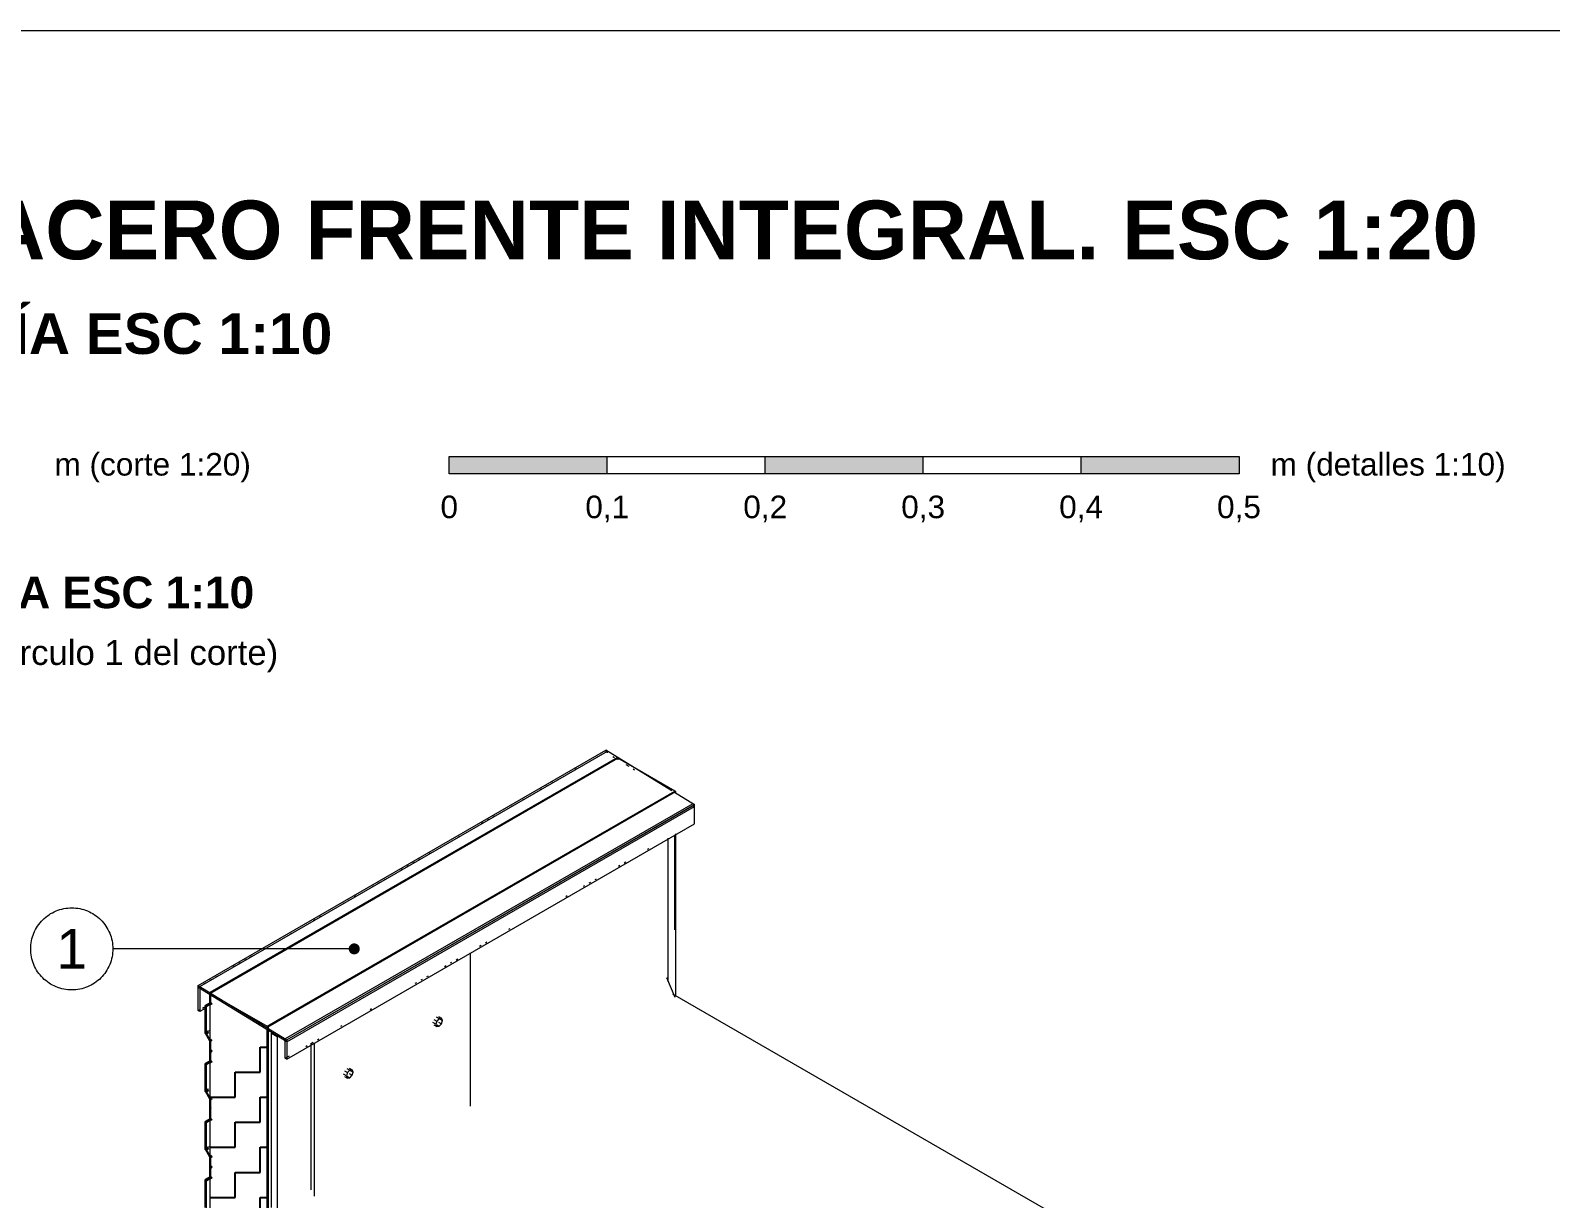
# Model space of a CAD drawing. Header units: millimetres. Extents: x 0 to 5940, y 0 to 8400.
# Drawn here: x 1170 to 3094, y 6920 to 8400 of the extents above; entities that cross this region are included whole.
import ezdxf

# ---------------------------------------------------------------- set-up
doc = ezdxf.new("R2010")
doc.units = ezdxf.units.MM
doc.header["$LTSCALE"] = 20
for name, color, linetype in [('0-MARCO-A3', 8, 'Continuous'), ('2-DETALLES-ARISTAS', 7, 'Continuous'), ('2-DETALLES-RAYADOS', 8, 'Continuous'), ('3-TEXTOS', 7, 'Continuous')]:
    doc.layers.add(name, color=color, linetype=linetype)
doc.styles.add('ARIAL', font='arial.ttf')
doc.styles.add('ARIAL-NEGRITA', font='arialbd.ttf')

msp = doc.modelspace()

# ---------------------------------------------------------------- hatches: boundary and pattern name
at = {"layer": '2-DETALLES-RAYADOS'}
h = msp.add_hatch(dxfattribs=at)
h.set_pattern_fill('ZIGZAG', scale=5)
h.paths.add_polyline_path([(1398, 6946), (1397.7, 6945.9), (1397.7, 6945.5), (1397.4, 6945.7), (1397.2, 6945.6), (1397.2, 6900.1), (1397.4, 6899.7), (1397.7, 6899.5), (1397.7, 6899.1), (1398, 6898.7), (1398, 6898.7), (1398, 6898.7), (1397.7, 6898.6), (1397.7, 6886.4), (1397.7, 6885.1), (1397.7, 6873), (1398, 6872.6), (1397.7, 6872.4), (1397.7, 6872), (1397.4, 6872.2), (1397.2, 6872.1), (1397.2, 6826.6), (1397.4, 6826.2), (1397.7, 6826), (1397.7, 6825.6), (1398, 6825.2), (1398, 6825.2), (1398, 6825.2), (1397.7, 6825.1), (1397.7, 6812.9), (1397.7, 6811.6), (1397.7, 6799.5), (1398, 6799.1), (1397.7, 6798.9), (1397.7, 6798.6), (1397.4, 6798.8), (1397.2, 6798.6), (1397.2, 6273.7), (1469.3, 6232.1), (1469.3, 6232.1), (1469.3, 6232.1), (1469.3, 7133.8), (1397.7, 7092.5), (1397.7, 7092.5), (1397.4, 7092.7), (1397.2, 7092.6), (1397.2, 7047), (1397.4, 7046.6), (1397.7, 7046.4), (1397.7, 7046.1), (1398, 7045.7), (1398, 7045.7), (1398, 7045.7), (1397.7, 7045.5), (1397.7, 7033.4), (1397.7, 7032.1), (1397.7, 7019.9), (1398, 7019.5), (1397.7, 7019.4), (1397.7, 7019), (1397.4, 7019.2), (1397.2, 7019.1), (1397.2, 6973.6), (1397.4, 6973.2), (1397.7, 6973), (1397.7, 6972.6), (1398, 6972.2), (1398, 6972.2), (1398, 6972.2), (1397.7, 6972), (1397.7, 6959.9), (1397.7, 6958.6), (1397.7, 6946.5)])
h.paths.add_polyline_path([(1438.1, 6751.5), (1438, 6750.8), (1437.8, 6750.2), (1437.6, 6749.5), (1437.3, 6748.9), (1436.9, 6748.3), (1436.5, 6747.8), (1436.1, 6747.2), (1435.6, 6746.8), (1435, 6746.4), (1434.4, 6746), (1433.8, 6745.7), (1433.2, 6745.5), (1432.5, 6745.3), (1431.8, 6745.2), (1431.1, 6745.2), (1430.4, 6745.2), (1429.8, 6745.3), (1429.1, 6745.5), (1428.4, 6745.7), (1427.8, 6746), (1427.2, 6746.4), (1426.7, 6746.8), (1426.2, 6747.2), (1425.7, 6747.8), (1425.3, 6748.3), (1424.9, 6748.9), (1424.7, 6749.5), (1424.4, 6750.2), (1424.3, 6750.8), (1424.2, 6751.5), (1424.1, 6752.2), (1424.2, 6752.9), (1424.3, 6753.6), (1424.4, 6754.2), (1424.7, 6754.9), (1424.9, 6755.5), (1425.3, 6756.1), (1425.7, 6756.6), (1426.2, 6757.1), (1426.7, 6757.6), (1427.2, 6758), (1427.8, 6758.4), (1428.4, 6758.7), (1429.1, 6758.9), (1429.8, 6759.1), (1430.4, 6759.2), (1431.1, 6759.2), (1431.8, 6759.2), (1432.5, 6759.1), (1433.2, 6758.9), (1433.8, 6758.7), (1434.4, 6758.4), (1435, 6758), (1435.6, 6757.6), (1436.1, 6757.1), (1436.5, 6756.6), (1436.9, 6756.1), (1437.3, 6755.5), (1437.6, 6754.9), (1437.8, 6754.2), (1438, 6753.6), (1438.1, 6752.9), (1438.1, 6752.2)])
at = {"layer": '3-TEXTOS'}
h = msp.add_hatch(color=7, dxfattribs=at)
h.dxf.hatch_style = 1
h.paths.add_polyline_path([(1700, 7860), (1700, 7838), (1900, 7838), (1900, 7860)])
h = msp.add_hatch(color=7, dxfattribs=at)
h.dxf.hatch_style = 1
h.paths.add_polyline_path([(2100, 7860), (2100, 7838), (2300, 7838), (2300, 7860)])
h = msp.add_hatch(color=7, dxfattribs=at)
h.dxf.hatch_style = 1
h.paths.add_polyline_path([(2500, 7860), (2700, 7860), (2700, 7838), (2500, 7838)])
h = msp.add_hatch(color=7, dxfattribs=at)
h.dxf.hatch_style = 1
h.paths.add_polyline_path([(1586.6, 7236.4), (1586.6, 7235.7), (1586.5, 7235), (1586.3, 7234.3), (1586.1, 7233.7), (1585.8, 7233.1), (1585.4, 7232.5), (1585, 7231.9), (1584.6, 7231.4), (1584.1, 7231), (1583.5, 7230.6), (1582.9, 7230.2), (1582.3, 7229.9), (1581.6, 7229.7), (1581, 7229.5), (1580.3, 7229.4), (1579.6, 7229.4), (1578.9, 7229.4), (1578.2, 7229.5), (1577.6, 7229.7), (1576.9, 7229.9), (1576.3, 7230.2), (1575.7, 7230.6), (1575.2, 7231), (1574.7, 7231.4), (1574.2, 7231.9), (1573.8, 7232.5), (1573.4, 7233.1), (1573.1, 7233.7), (1572.9, 7234.3), (1572.7, 7235), (1572.6, 7235.7), (1572.6, 7236.4), (1572.6, 7237.1), (1572.7, 7237.7), (1572.9, 7238.4), (1573.1, 7239.1), (1573.4, 7239.7), (1573.8, 7240.3), (1574.2, 7240.8), (1574.7, 7241.3), (1575.2, 7241.8), (1575.7, 7242.2), (1576.3, 7242.5), (1576.9, 7242.8), (1577.6, 7243.1), (1578.2, 7243.2), (1578.9, 7243.3), (1579.6, 7243.4), (1580.3, 7243.3), (1581, 7243.2), (1581.6, 7243.1), (1582.3, 7242.8), (1582.9, 7242.5), (1583.5, 7242.2), (1584.1, 7241.8), (1584.6, 7241.3), (1585, 7240.8), (1585.4, 7240.3), (1585.8, 7239.7), (1586.1, 7239.1), (1586.3, 7238.4), (1586.5, 7237.7), (1586.6, 7237.1)])

# ---------------------------------------------------------------- linework, layer by layer
at = {"layer": '0-MARCO-A3', "lineweight": 0}
msp.add_lwpolyline([(0, 8400), (5940, 8400), (5940, 0), (0, 0)], close=True, dxfattribs=at)
at = {"layer": '2-DETALLES-ARISTAS', "color": 7, "lineweight": 18}
for p, q in [((1382, 7190), (1898.2, 7488.1)), ((1382, 7190), (1898.2, 7488)), ((1981.6, 7436.8), (1898.2, 7488.1)), ((1898.2, 7488.1), (1898.2, 7486.9)), ((1900.3, 7486.8), (1898.2, 7488)), ((1898.2, 7488), (1898.2, 7485.9)), ((1384.1, 7188.8), (1900.3, 7486.8)), ((1912.8, 7479), (1396.6, 7181)), ((1397.2, 7180), (1913.4, 7478)), ((1397.7, 7180.4), (1913.9, 7478.4)), ((1888.9, 7480.3), (1887, 7479.3)), ((1900.3, 7484.7), (1900.3, 7486.8)), ((1907.2, 7480.1), (1909, 7479)), ((1913.9, 7478.4), (1912.8, 7479)), ((1985.5, 7436.4), (1913.4, 7478)), ((1913.4, 7478), (1913.4, 7475.9)), ((1913.9, 7476.3), (1913.9, 7478.4)), ((1923.5, 7470.1), (1927.1, 7467.8)), ((1838.9, 7451.5), (1837.1, 7450.4)), ((1853.7, 7460), (1851.9, 7459)), ((1861.1, 7464.3), (1859.3, 7463.2)), ((1932.6, 7464.5), (1934.4, 7463.4)), ((1469.3, 7138.4), (1985.5, 7436.4)), ((1469.3, 7138.4), (1985.5, 7436.4)), ((1470.7, 7137.6), (1986.9, 7435.6)), ((1816.7, 7438.7), (1814.9, 7437.6)), ((1824.1, 7442.9), (1822.3, 7441.9)), ((1831.5, 7447.2), (1829.7, 7446.1)), ((2010.6, 7419), (1985.2, 7434.6)), ((1986.9, 7435.6), (1985.5, 7436.4)), ((1986.9, 7433.4), (1986.9, 7435.6)), ((2008.5, 7420.3), (1492.3, 7122.3)), ((1494.4, 7121), (2010.6, 7419.1)), ((1494.4, 7121), (2010.6, 7419)), ((1494.4, 7118.6), (2010.6, 7416.6)), ((1779.7, 7417.3), (1777.9, 7416.2)), ((1787.1, 7421.6), (1785.3, 7420.5)), ((1794.5, 7425.8), (1792.7, 7424.8)), ((2010.6, 7419.1), (2008.5, 7420.3)), ((2008.7, 7417.7), (2010.6, 7416.6)), ((2010.6, 7394.6), (2010.6, 7419.1)), ((2010.6, 7416.6), (2010.6, 7419)), ((1494.4, 7096.5), (2010.6, 7394.6)), ((1742.7, 7395.9), (1740.9, 7394.9)), ((1750.1, 7400.2), (1748.3, 7399.1)), ((1757.5, 7404.5), (1755.7, 7403.4)), ((2009.5, 7395.2), (2010.6, 7394.6)), ((1713.1, 7378.8), (1711.3, 7377.8)), ((1977, 7194.9), (1977, 7376.8)), ((1985.5, 7260.7), (1985.5, 7380.7)), ((1985.5, 7380.7), (1985.5, 7260.7)), ((1986.9, 7176.3), (1986.9, 7382)), ((1676.1, 7357.5), (1674.3, 7356.4)), ((1951.1, 7362.7), (1953, 7363.7)), ((1641, 7337.2), (1639.1, 7336.1)), ((1648.4, 7341.5), (1646.5, 7340.4)), ((1655.8, 7345.7), (1653.9, 7344.7)), ((1663.2, 7350), (1661.3, 7348.9)), ((1914.1, 7341.3), (1916, 7342.4)), ((1921.5, 7345.6), (1923.4, 7346.6)), ((1604, 7315.8), (1602.1, 7314.8)), ((1611.4, 7320.1), (1609.5, 7319)), ((1618.8, 7324.4), (1616.9, 7323.3)), ((1869.7, 7315.7), (1871.6, 7316.7)), ((1877.1, 7319.9), (1879, 7321)), ((1884.5, 7324.2), (1886.4, 7325.3)), ((1574.4, 7298.7), (1572.5, 7297.7)), ((1581.8, 7303), (1579.9, 7301.9)), ((1847.5, 7302.9), (1849.4, 7303.9)), ((1537.4, 7277.4), (1535.5, 7276.3)), ((1567, 7294.5), (1565.1, 7293.4)), ((1530, 7273.1), (1528.1, 7272)), ((1775.4, 7261.2), (1777.2, 7262.3)), ((1500.4, 7256), (1498.5, 7254.9)), ((1738.4, 7239.8), (1740.2, 7240.9)), ((1745.8, 7244.1), (1747.6, 7245.2)), ((1435.6, 7218.6), (1433.7, 7217.5)), ((1443, 7222.9), (1441.1, 7221.8)), ((1450.4, 7227.2), (1446.7, 7225)), ((1701.4, 7218.5), (1703.2, 7219.5)), ((1708.8, 7222.7), (1710.6, 7223.8)), ((1726.8, 7037.2), (1726.8, 7231.3)), ((1406, 7201.5), (1404.1, 7200.5)), ((1428.2, 7214.3), (1426.3, 7213.3)), ((1671.7, 7201.4), (1673.6, 7202.4)), ((1694, 7214.2), (1695.8, 7215.3)), ((1985.9, 7174.9), (1975.3, 7199.9)), ((1381.9, 7187.6), (1382, 7190)), ((1383.8, 7188.7), (1381.9, 7187.6)), ((1494.4, 7118.6), (1381.9, 7187.6)), ((1382, 7190), (1384.1, 7188.8)), ((1382, 7158.2), (1382, 7190)), ((1382, 7190), (1494.4, 7121)), ((1384.1, 7188.8), (1384.1, 7157)), ((1391.2, 7193), (1389.3, 7191.9)), ((1396.6, 7166.6), (1396.6, 7181)), ((1396.6, 7181), (1397.7, 7180.4)), ((1398.6, 7197.3), (1396.7, 7196.2)), ((1397.2, 7180), (1469.3, 7138.4)), ((1397.2, 6273.7), (1397.2, 7180)), ((1397.7, 7180.4), (1397.7, 7166)), ((1656.9, 7192.8), (1658.8, 7193.9)), ((1664.3, 7197.1), (1666.2, 7198.2)), ((1391.5, 7161.2), (1384.1, 7157)), ((1387.5, 7161.4), (1389.4, 7162.5)), ((1390.7, 7164.2), (1398.1, 7168.4)), ((1390.7, 7164.2), (1397.2, 7167.9)), ((1391.5, 7162.8), (1390.7, 7164.2)), ((1398.4, 7168.9), (1391, 7164.7)), ((1391, 7129.1), (1391, 7164.7)), ((1391, 7164.7), (1392.1, 7164)), ((1398, 7166.5), (1391.5, 7162.8)), ((1391.5, 7162.8), (1397.1, 7166)), ((1392.1, 7164), (1397.6, 7167.2)), ((1392.1, 7164), (1392.1, 7128.4)), ((1396.6, 7166.6), (1398.5, 7167.7)), ((1397.7, 7166), (1396.6, 7166.6)), ((1397.2, 7167.9), (1398, 7166.5)), ((1397.7, 7166), (1399.6, 7167.1)), ((1398, 7166.5), (1399.8, 7167.6)), ((1599.6, 7159.7), (1601.4, 7160.8)), ((2718.1, 6754.6), (1982.8, 7179.1)), ((1382, 7158.2), (1383.8, 7159.3)), ((1384.1, 7157), (1382, 7158.2)), ((1682.9, 7140.8), (1679.2, 7143)), ((1680.4, 7147.1), (1684.1, 7145)), ((1684.1, 7145), (1682.9, 7140.8)), ((1683.4, 7150.3), (1687.1, 7148.2)), ((1687.1, 7148.2), (1684.1, 7145)), ((1686.4, 7150.6), (1690.1, 7148.5)), ((1686.4, 7143.7), (1690.1, 7141.6)), ((1690.1, 7148.5), (1687.1, 7148.2)), ((1687.1, 7138.4), (1690.1, 7141.6)), ((1687.7, 7147.9), (1691.3, 7145.7)), ((1691.3, 7145.7), (1690.1, 7148.5)), ((1690.1, 7141.6), (1691.3, 7145.7)), ((1394.4, 7132), (1390.7, 7129.9)), ((1390.7, 7129.9), (1391.5, 7130.3)), ((1397.2, 7118.7), (1390.7, 7129.9)), ((1391, 7129.1), (1394.7, 7131.2)), ((1392.1, 7128.4), (1391, 7129.1)), ((1391.5, 7130.3), (1397.1, 7133.5)), ((1391.5, 7130.3), (1398, 7119.1)), ((1392.1, 7128.4), (1395.8, 7130.6)), ((1469.3, 7138.4), (1469.3, 6232.1)), ((1469.3, 7138.4), (1470.7, 7137.6)), ((1469.3, 6232.1), (1469.3, 7138.4)), ((1470.7, 7137.6), (1470.7, 6231.3)), ((1476.8, 7130.5), (1475, 7129.4)), ((1475, 6908.9), (1475, 7129.4)), ((1475, 7129.4), (1482, 7125.3)), ((1482, 7125.3), (1483.9, 7126.4)), ((1482, 7125.3), (1482, 6904.9)), ((1492.3, 7097.8), (1492.3, 7122.3)), ((1492.3, 7122.3), (1494.4, 7121)), ((1533, 7121.3), (1534.8, 7122.3)), ((1562.6, 7138.4), (1564.4, 7139.4)), ((1680.4, 7140.2), (1684.1, 7138.1)), ((1682.9, 7140.8), (1684.1, 7138.1)), ((1683.4, 7140.5), (1687.1, 7138.4)), ((1684.1, 7138.1), (1687.1, 7138.4)), ((1398.5, 7121.7), (1396.6, 7120.6)), ((1396.6, 7106.2), (1396.6, 7120.6)), ((1396.6, 7120.6), (1397.7, 7119.9)), ((1398.5, 7108.6), (1396.6, 7107.5)), ((1396.6, 7093.2), (1396.6, 7107.5)), ((1396.6, 7107.5), (1397.7, 7106.9)), ((1396.6, 7106.2), (1398.5, 7107.3)), ((1397.7, 7105.6), (1396.6, 7106.2)), ((1398, 7119.1), (1397.2, 7118.7)), ((1397.7, 7119.9), (1399.6, 7121)), ((1397.7, 7119.9), (1397.7, 7105.6)), ((1397.7, 7106.9), (1399.6, 7107.9)), ((1397.7, 7106.9), (1397.7, 7092.5)), ((1397.7, 7105.6), (1399.6, 7106.6)), ((1494.4, 7121), (1494.4, 7118.6)), ((1494.4, 7121), (1494.4, 7096.5)), ((1518.2, 7112.7), (1520, 7113.8)), ((1525.2, 6931.3), (1525.2, 7116.9)), ((1525.6, 7117), (1527.4, 7118.1)), ((1528.8, 7117), (1528.8, 6922.9)), ((1390.7, 7090.7), (1398.1, 7094.9)), ((1390.7, 7090.7), (1397.2, 7094.4)), ((1391.5, 7089.3), (1390.7, 7090.7)), ((1398.4, 7095.5), (1391, 7091.2)), ((1391, 7055.6), (1391, 7091.2)), ((1391, 7091.2), (1392.1, 7090.5)), ((1398, 7093), (1391.5, 7089.3)), ((1391.5, 7089.3), (1397.1, 7092.5)), ((1392.1, 7090.5), (1397.6, 7093.7)), ((1392.1, 7090.5), (1392.1, 7054.9)), ((1396.6, 7093.2), (1398.5, 7094.2)), ((1397.7, 7092.5), (1396.6, 7093.2)), ((1397.2, 7094.4), (1398, 7093)), ((1397.7, 7092.5), (1399.6, 7093.6)), ((1398, 7093), (1399.8, 7094.1)), ((1492.3, 7097.8), (1497.8, 7101)), ((1494.4, 7096.5), (1492.3, 7097.8)), ((1570.3, 7085), (1574, 7082.9)), ((1573.3, 7085.3), (1577, 7083.2)), ((1569.7, 7075.5), (1566, 7077.6)), ((1567.3, 7081.8), (1571, 7079.7)), ((1567.3, 7074.9), (1571, 7072.8)), ((1571, 7079.7), (1569.7, 7075.5)), ((1569.7, 7075.5), (1571, 7072.8)), ((1570.3, 7075.2), (1574, 7073.1)), ((1574, 7082.9), (1571, 7079.7)), ((1571, 7072.8), (1574, 7073.1)), ((1573.3, 7078.4), (1577, 7076.2)), ((1577, 7083.2), (1574, 7082.9)), ((1574, 7073.1), (1577, 7076.2)), ((1574.5, 7082.5), (1578.2, 7080.4)), ((1578.2, 7080.4), (1577, 7083.2)), ((1577, 7076.2), (1578.2, 7080.4)), ((1394.4, 7058.5), (1390.7, 7056.4)), ((1390.7, 7056.4), (1391.5, 7056.8)), ((1397.2, 7045.2), (1390.7, 7056.4)), ((1391, 7055.6), (1394.7, 7057.7)), ((1392.1, 7054.9), (1391, 7055.6)), ((1391.5, 7056.8), (1395.2, 7059)), ((1391.5, 7056.8), (1398, 7045.7)), ((1392.1, 7054.9), (1395.8, 7057.1)), ((1398.5, 7048.2), (1396.6, 7047.1)), ((1396.6, 7032.7), (1396.6, 7047.1)), ((1396.6, 7047.1), (1397.7, 7046.4)), ((1398, 7045.7), (1397.2, 7045.2)), ((1397.7, 7046.4), (1397.7, 7032.1)), ((1398, 7045.7), (1399.8, 7046.7)), ((1398.5, 7035.1), (1396.6, 7034)), ((1396.6, 7019.7), (1396.6, 7034)), ((1396.6, 7034), (1397.7, 7033.4)), ((1396.6, 7032.7), (1398.5, 7033.8)), ((1397.7, 7032.1), (1396.6, 7032.7)), ((1397.7, 7033.4), (1397.7, 7019)), ((1390.7, 7017.2), (1398.1, 7021.5)), ((1390.7, 7017.2), (1397.2, 7020.9)), ((1391.5, 7015.8), (1390.7, 7017.2)), ((1398.4, 7022), (1391, 7017.7)), ((1391, 6982.1), (1391, 7017.7)), ((1391, 7017.7), (1392.1, 7017.1)), ((1398, 7019.5), (1391.5, 7015.8)), ((1391.5, 7015.8), (1397.1, 7019)), ((1392.1, 7017.1), (1397.6, 7020.3)), ((1392.1, 7017.1), (1392.1, 6981.5)), ((1396.6, 7019.7), (1398.5, 7020.7)), ((1397.7, 7019), (1396.6, 7019.7)), ((1397.2, 7020.9), (1398, 7019.5)), ((1398, 7019.5), (1399.8, 7020.6)), ((1394.4, 6985), (1390.7, 6982.9)), ((1390.7, 6982.9), (1391.5, 6983.4)), ((1397.2, 6971.7), (1390.7, 6982.9)), ((1391, 6982.1), (1394.7, 6984.2)), ((1392.1, 6981.5), (1391, 6982.1)), ((1391.5, 6983.4), (1397.1, 6986.6)), ((1391.5, 6983.4), (1398, 6972.2)), ((1392.1, 6981.5), (1395.8, 6983.6)), ((1398.5, 6974.7), (1396.6, 6973.6)), ((1396.6, 6959.2), (1396.6, 6973.6)), ((1396.6, 6973.6), (1397.7, 6973)), ((1398, 6972.2), (1397.2, 6971.7)), ((1397.7, 6973), (1399.6, 6974)), ((1397.7, 6973), (1397.7, 6958.6)), ((1398, 6972.2), (1399.8, 6973.2)), ((1398.5, 6961.6), (1396.6, 6960.6)), ((1396.6, 6946.2), (1396.6, 6960.6)), ((1396.6, 6960.6), (1397.7, 6959.9)), ((1396.6, 6959.2), (1398.5, 6960.3)), ((1397.7, 6958.6), (1396.6, 6959.2)), ((1397.7, 6959.9), (1399.6, 6961)), ((1397.7, 6959.9), (1397.7, 6945.5)), ((1397.7, 6958.6), (1399.6, 6959.7)), ((1390.7, 6943.7), (1398.1, 6948)), ((1390.7, 6943.7), (1397.2, 6947.4)), ((1391.5, 6942.3), (1390.7, 6943.7)), ((1398.4, 6948.5), (1391, 6944.2)), ((1391, 6908.6), (1391, 6944.2)), ((1391, 6944.2), (1392.1, 6943.6)), ((1398, 6946), (1391.5, 6942.3)), ((1391.5, 6942.3), (1397.1, 6945.5)), ((1392.1, 6943.6), (1397.6, 6946.8)), ((1392.1, 6943.6), (1392.1, 6908)), ((1396.6, 6946.2), (1398.5, 6947.2)), ((1397.7, 6945.5), (1396.6, 6946.2)), ((1397.2, 6947.4), (1398, 6946)), ((1397.7, 6945.5), (1399.6, 6946.6)), ((1398, 6946), (1399.8, 6947.1))]:
    msp.add_line(p, q, dxfattribs=at)
at = {"layer": '3-TEXTOS', "color": 7, "lineweight": 13}
for p, q in [((1700, 7860), (1900, 7860)), ((1900, 7860), (2100, 7860)), ((2100, 7860), (2300, 7860)), ((2300, 7860), (2500, 7860))]:
    msp.add_line(p, q, dxfattribs=at)
for points in [[(1900, 7838), (1700, 7838), (1700, 7860)], [(2100, 7838), (1900, 7838), (1900, 7860)], [(2300, 7838), (2100, 7838), (2100, 7860)], [(2500, 7838), (2300, 7838), (2300, 7860)], [(2500, 7860), (2700, 7860), (2700, 7838), (2500, 7838), (2500, 7860)]]:
    msp.add_lwpolyline(points, dxfattribs=at)
at = {"layer": '3-TEXTOS', "color": 7, "lineweight": 18}
msp.add_lwpolyline([(1273.9, 7236.4), (1273.9, 7233.8), (1273.7, 7231.3), (1273.4, 7228.7), (1272.9, 7226.2), (1272.4, 7223.7), (1271.7, 7221.3), (1270.9, 7218.9), (1270, 7216.5), (1269, 7214.1), (1267.8, 7211.9), (1266.5, 7209.6), (1265.2, 7207.5), (1263.7, 7205.4), (1262.1, 7203.4), (1260.5, 7201.5), (1258.7, 7199.6), (1256.9, 7197.8), (1254.9, 7196.2), (1252.9, 7194.6), (1250.8, 7193.1), (1248.7, 7191.8), (1246.5, 7190.5), (1244.2, 7189.4), (1241.8, 7188.3), (1239.5, 7187.4), (1237, 7186.6), (1234.6, 7185.9), (1232.1, 7185.4), (1229.6, 7184.9), (1227, 7184.6), (1224.5, 7184.4), (1221.9, 7184.4), (1219.4, 7184.4), (1216.8, 7184.6), (1214.3, 7184.9), (1211.8, 7185.4), (1209.3, 7185.9), (1206.9, 7186.6), (1204.4, 7187.4), (1202, 7188.3), (1199.7, 7189.4), (1197.4, 7190.5), (1195.2, 7191.8), (1193.1, 7193.1), (1191, 7194.6), (1189, 7196.2), (1187, 7197.8), (1185.2, 7199.6), (1183.4, 7201.5), (1181.7, 7203.4), (1180.2, 7205.4), (1178.7, 7207.5), (1177.3, 7209.6), (1176.1, 7211.9), (1174.9, 7214.1), (1173.9, 7216.5), (1173, 7218.9), (1172.2, 7221.3), (1171.5, 7223.7), (1170.9, 7226.2), (1170.5, 7228.7), (1170.2, 7231.3), (1170, 7233.8), (1169.9, 7236.4), (1170, 7238.9), (1170.2, 7241.5), (1170.5, 7244), (1170.9, 7246.5), (1171.5, 7249), (1172.2, 7251.5), (1173, 7253.9), (1173.9, 7256.3), (1174.9, 7258.6), (1176.1, 7260.9), (1177.3, 7263.1), (1178.7, 7265.3), (1180.2, 7267.4), (1181.7, 7269.4), (1183.4, 7271.3), (1185.2, 7273.1), (1187, 7274.9), (1189, 7276.6), (1191, 7278.1), (1193.1, 7279.6), (1195.2, 7281), (1197.4, 7282.2), (1199.7, 7283.4), (1202, 7284.4), (1204.4, 7285.3), (1206.9, 7286.1), (1209.3, 7286.8), (1211.8, 7287.4), (1214.3, 7287.8), (1216.8, 7288.1), (1219.4, 7288.3), (1221.9, 7288.4), (1224.5, 7288.3), (1227, 7288.1), (1229.6, 7287.8), (1232.1, 7287.4), (1234.6, 7286.8), (1237, 7286.1), (1239.5, 7285.3), (1241.8, 7284.4), (1244.2, 7283.4), (1246.5, 7282.2), (1248.7, 7281), (1250.8, 7279.6), (1252.9, 7278.1), (1254.9, 7276.6), (1256.9, 7274.9), (1258.7, 7273.1), (1260.5, 7271.3), (1262.1, 7269.4), (1263.7, 7267.4), (1265.2, 7265.3), (1266.5, 7263.1), (1267.8, 7260.9), (1269, 7258.6), (1270, 7256.3), (1270.9, 7253.9), (1271.7, 7251.5), (1272.4, 7249), (1272.9, 7246.5), (1273.4, 7244), (1273.7, 7241.5), (1273.9, 7238.9), (1273.9, 7236.4)], dxfattribs=at)
at = {"layer": '3-TEXTOS', "color": 7, "lineweight": 15}
msp.add_lwpolyline([(1572.6, 7236.4), (1341.9, 7236.4), (1273.9, 7236.4)], dxfattribs=at)

# ---------------------------------------------------------------- texts
at = {"layer": '3-TEXTOS', "color": 7}
for s, height, style, p in [('CORTE INTEGRAL ACERO FRENTE INTEGRAL. ESC 1:20', 74.451, 'ARIAL-NEGRITA', (160, 8110)), ('DETALLES EN AXONOMETRÍA ESC 1:10', 51.528, 'ARIAL-NEGRITA', (160, 7990.1)), ('m (corte 1:20)', 28.606, 'ARIAL', (1200, 7836)), ('m (detalles 1:10)', 28.606, 'ARIAL', (2739.9, 7836)), ('0', 28.6, 'ARIAL', (1688.8, 7782)), ('0,1', 28.61, 'ARIAL', (1872.2, 7782)), ('0,2', 28.61, 'ARIAL', (2072.2, 7782)), ('0,3', 28.61, 'ARIAL', (2272.2, 7782)), ('0,4', 28.61, 'ARIAL', (2472.2, 7782)), ('0,5', 28.61, 'ARIAL', (2672.1, 7782)), ('DETALLE 1 · AXONOMETRÍA ESC 1:10', 40.086, 'ARIAL-NEGRITA', (420, 7668)), ('Encuentro cubierta / frente integral (círculo 1 del corte)', 31.485, 'ARIAL', (420, 7596.1)), ('1', 50.1, 'ARIAL', (1202.5, 7211.4))]:
    msp.add_text(s, height=height, dxfattribs=dict(at, style=style)).set_placement(p)

doc.saveas('drawing.dxf')
